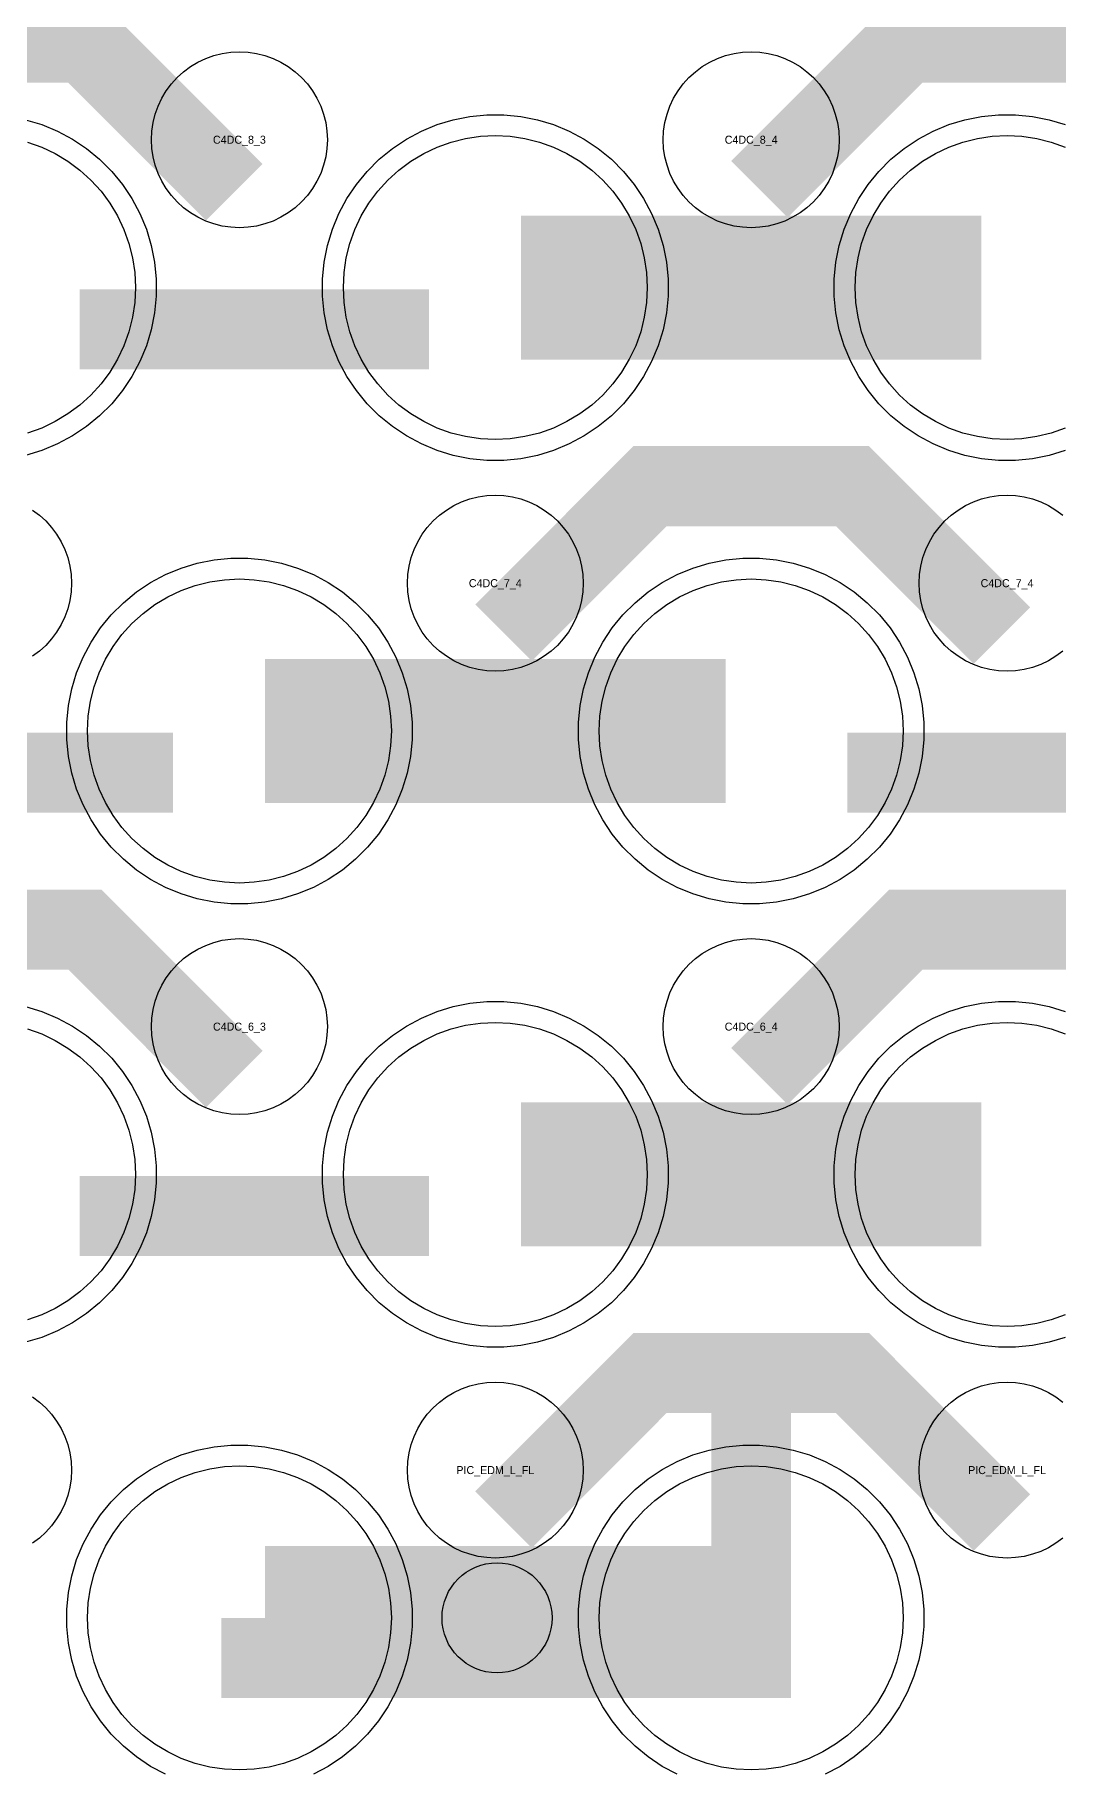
# Model space of a CAD drawing. Extents: x -11880 to 11880, y -14992 to 14992.
# Drawn here: x -10864 to -10544, y -14195 to -13652 of the extents above; entities that cross this region are included whole.
import ezdxf
from ezdxf.enums import TextEntityAlignment as Align

# ---------------------------------------------------------------- set-up
doc = ezdxf.new("R2010")
doc.units = 0
doc.header["$MEASUREMENT"] = 0
for name, color, linetype in [('GDS_775_DT_237', 138, 'CONTINUOUS'), ('RDL1_FS', 34, 'CONTINUOUS'), ('RDL_BS', 160, 'CONTINUOUS')]:
    doc.layers.add(name, color=color, linetype=linetype)

msp = doc.modelspace()

# ---------------------------------------------------------------- linework, layer by layer
at = {"layer": 'RDL1_FS'}
for points in [[(-10720, -13778.559), (-10724.657, -13778.33), (-10729.268, -13777.646), (-10733.791, -13776.514), (-10738.181, -13774.942), (-10742.395, -13772.95), (-10746.395, -13770.552), (-10750.14, -13767.774), (-10753.594, -13764.644), (-10756.724, -13761.19), (-10759.502, -13757.445), (-10761.9, -13753.445), (-10763.892, -13749.231), (-10765.464, -13744.841), (-10766.596, -13740.318), (-10767.28, -13735.707), (-10767.509, -13731.05), (-10767.28, -13726.393), (-10766.596, -13721.782), (-10765.464, -13717.259), (-10763.892, -13712.869), (-10761.9, -13708.655), (-10759.502, -13704.655), (-10756.724, -13700.91), (-10753.594, -13697.456), (-10750.14, -13694.326), (-10746.395, -13691.548), (-10742.395, -13689.15), (-10738.181, -13687.158), (-10733.791, -13685.586), (-10729.268, -13684.454), (-10724.657, -13683.77), (-10720, -13683.541), (-10715.343, -13683.77), (-10710.732, -13684.454), (-10706.209, -13685.586), (-10701.819, -13687.158), (-10697.605, -13689.15), (-10693.605, -13691.548), (-10689.86, -13694.326), (-10686.406, -13697.456), (-10683.276, -13700.91), (-10680.498, -13704.655), (-10678.1, -13708.655), (-10676.108, -13712.869), (-10674.536, -13717.259), (-10673.404, -13721.782), (-10672.72, -13726.393), (-10672.491, -13731.05), (-10672.72, -13735.707), (-10673.404, -13740.318), (-10674.536, -13744.841), (-10676.108, -13749.231), (-10678.1, -13753.445), (-10680.498, -13757.445), (-10683.276, -13761.19), (-10686.406, -13764.644), (-10689.86, -13767.774), (-10693.605, -13770.552), (-10697.605, -13772.95), (-10701.819, -13774.942), (-10706.209, -13776.514), (-10710.732, -13777.646), (-10715.343, -13778.33)], [(-10800, -13917.124), (-10804.657, -13916.895), (-10809.268, -13916.211), (-10813.791, -13915.079), (-10818.181, -13913.507), (-10822.395, -13911.515), (-10826.395, -13909.117), (-10830.14, -13906.339), (-10833.594, -13903.209), (-10836.724, -13899.755), (-10839.502, -13896.01), (-10841.9, -13892.01), (-10843.892, -13887.796), (-10845.464, -13883.406), (-10846.596, -13878.883), (-10847.28, -13874.272), (-10847.509, -13869.615), (-10847.28, -13864.958), (-10846.596, -13860.347), (-10845.464, -13855.824), (-10843.892, -13851.434), (-10841.9, -13847.22), (-10839.502, -13843.22), (-10836.724, -13839.475), (-10833.594, -13836.021), (-10830.14, -13832.891), (-10826.395, -13830.113), (-10822.395, -13827.715), (-10818.181, -13825.723), (-10813.791, -13824.151), (-10809.268, -13823.019), (-10804.657, -13822.335), (-10800, -13822.106), (-10795.343, -13822.335), (-10790.732, -13823.019), (-10786.209, -13824.151), (-10781.819, -13825.723), (-10777.605, -13827.715), (-10773.605, -13830.113), (-10769.86, -13832.891), (-10766.406, -13836.021), (-10763.276, -13839.475), (-10760.498, -13843.22), (-10758.1, -13847.22), (-10756.108, -13851.434), (-10754.536, -13855.824), (-10753.404, -13860.347), (-10752.72, -13864.958), (-10752.491, -13869.615), (-10752.72, -13874.272), (-10753.404, -13878.883), (-10754.536, -13883.406), (-10756.108, -13887.796), (-10758.1, -13892.01), (-10760.498, -13896.01), (-10763.276, -13899.755), (-10766.406, -13903.209), (-10769.86, -13906.339), (-10773.605, -13909.117), (-10777.605, -13911.515), (-10781.819, -13913.507), (-10786.209, -13915.079), (-10790.732, -13916.211), (-10795.343, -13916.895)], [(-10640, -13917.124), (-10644.657, -13916.895), (-10649.268, -13916.211), (-10653.791, -13915.079), (-10658.181, -13913.507), (-10662.395, -13911.515), (-10666.395, -13909.117), (-10670.14, -13906.339), (-10673.594, -13903.209), (-10676.724, -13899.755), (-10679.502, -13896.01), (-10681.9, -13892.01), (-10683.892, -13887.796), (-10685.464, -13883.406), (-10686.596, -13878.883), (-10687.28, -13874.272), (-10687.509, -13869.615), (-10687.28, -13864.958), (-10686.596, -13860.347), (-10685.464, -13855.824), (-10683.892, -13851.434), (-10681.9, -13847.22), (-10679.502, -13843.22), (-10676.724, -13839.475), (-10673.594, -13836.021), (-10670.14, -13832.891), (-10666.395, -13830.113), (-10662.395, -13827.715), (-10658.181, -13825.723), (-10653.791, -13824.151), (-10649.268, -13823.019), (-10644.657, -13822.335), (-10640, -13822.106), (-10635.343, -13822.335), (-10630.732, -13823.019), (-10626.209, -13824.151), (-10621.819, -13825.723), (-10617.605, -13827.715), (-10613.605, -13830.113), (-10609.86, -13832.891), (-10606.406, -13836.021), (-10603.276, -13839.475), (-10600.498, -13843.22), (-10598.1, -13847.22), (-10596.108, -13851.434), (-10594.536, -13855.824), (-10593.404, -13860.347), (-10592.72, -13864.958), (-10592.491, -13869.615), (-10592.72, -13874.272), (-10593.404, -13878.883), (-10594.536, -13883.406), (-10596.108, -13887.796), (-10598.1, -13892.01), (-10600.498, -13896.01), (-10603.276, -13899.755), (-10606.406, -13903.209), (-10609.86, -13906.339), (-10613.605, -13909.117), (-10617.605, -13911.515), (-10621.819, -13913.507), (-10626.209, -13915.079), (-10630.732, -13916.211), (-10635.343, -13916.895)], [(-10720, -14055.689), (-10724.657, -14055.46), (-10729.268, -14054.776), (-10733.791, -14053.644), (-10738.181, -14052.072), (-10742.395, -14050.08), (-10746.395, -14047.682), (-10750.14, -14044.904), (-10753.594, -14041.774), (-10756.724, -14038.32), (-10759.502, -14034.575), (-10761.9, -14030.575), (-10763.892, -14026.361), (-10765.464, -14021.971), (-10766.596, -14017.448), (-10767.28, -14012.837), (-10767.509, -14008.18), (-10767.28, -14003.523), (-10766.596, -13998.912), (-10765.464, -13994.389), (-10763.892, -13989.999), (-10761.9, -13985.785), (-10759.502, -13981.785), (-10756.724, -13978.04), (-10753.594, -13974.586), (-10750.14, -13971.456), (-10746.395, -13968.678), (-10742.395, -13966.28), (-10738.181, -13964.288), (-10733.791, -13962.716), (-10729.268, -13961.584), (-10724.657, -13960.9), (-10720, -13960.671), (-10715.343, -13960.9), (-10710.732, -13961.584), (-10706.209, -13962.716), (-10701.819, -13964.288), (-10697.605, -13966.28), (-10693.605, -13968.678), (-10689.86, -13971.456), (-10686.406, -13974.586), (-10683.276, -13978.04), (-10680.498, -13981.785), (-10678.1, -13985.785), (-10676.108, -13989.999), (-10674.536, -13994.389), (-10673.404, -13998.912), (-10672.72, -14003.523), (-10672.491, -14008.18), (-10672.72, -14012.837), (-10673.404, -14017.448), (-10674.536, -14021.971), (-10676.108, -14026.361), (-10678.1, -14030.575), (-10680.498, -14034.575), (-10683.276, -14038.32), (-10686.406, -14041.774), (-10689.86, -14044.904), (-10693.605, -14047.682), (-10697.605, -14050.08), (-10701.819, -14052.072), (-10706.209, -14053.644), (-10710.732, -14054.776), (-10715.343, -14055.46)], [(-10800, -14194.254), (-10804.657, -14194.025), (-10809.268, -14193.341), (-10813.791, -14192.209), (-10818.181, -14190.637), (-10822.395, -14188.645), (-10826.395, -14186.247), (-10830.14, -14183.469), (-10833.594, -14180.339), (-10836.724, -14176.885), (-10839.502, -14173.14), (-10841.9, -14169.14), (-10843.892, -14164.926), (-10845.464, -14160.536), (-10846.596, -14156.013), (-10847.28, -14151.402), (-10847.509, -14146.745), (-10847.28, -14142.088), (-10846.596, -14137.477), (-10845.464, -14132.954), (-10843.892, -14128.564), (-10841.9, -14124.35), (-10839.502, -14120.35), (-10836.724, -14116.605), (-10833.594, -14113.151), (-10830.14, -14110.021), (-10826.395, -14107.243), (-10822.395, -14104.845), (-10818.181, -14102.853), (-10813.791, -14101.281), (-10809.268, -14100.149), (-10804.657, -14099.465), (-10800, -14099.236), (-10795.343, -14099.465), (-10790.732, -14100.149), (-10786.209, -14101.281), (-10781.819, -14102.853), (-10777.605, -14104.845), (-10773.605, -14107.243), (-10769.86, -14110.021), (-10766.406, -14113.151), (-10763.276, -14116.605), (-10760.498, -14120.35), (-10758.1, -14124.35), (-10756.108, -14128.564), (-10754.536, -14132.954), (-10753.404, -14137.477), (-10752.72, -14142.088), (-10752.491, -14146.745), (-10752.72, -14151.402), (-10753.404, -14156.013), (-10754.536, -14160.536), (-10756.108, -14164.926), (-10758.1, -14169.14), (-10760.498, -14173.14), (-10763.276, -14176.885), (-10766.406, -14180.339), (-10769.86, -14183.469), (-10773.605, -14186.247), (-10777.605, -14188.645), (-10781.819, -14190.637), (-10786.209, -14192.209), (-10790.732, -14193.341), (-10795.343, -14194.025)], [(-10640, -14194.254), (-10644.657, -14194.025), (-10649.268, -14193.341), (-10653.791, -14192.209), (-10658.181, -14190.637), (-10662.395, -14188.645), (-10666.395, -14186.247), (-10670.14, -14183.469), (-10673.594, -14180.339), (-10676.724, -14176.885), (-10679.502, -14173.14), (-10681.9, -14169.14), (-10683.892, -14164.926), (-10685.464, -14160.536), (-10686.596, -14156.013), (-10687.28, -14151.402), (-10687.509, -14146.745), (-10687.28, -14142.088), (-10686.596, -14137.477), (-10685.464, -14132.954), (-10683.892, -14128.564), (-10681.9, -14124.35), (-10679.502, -14120.35), (-10676.724, -14116.605), (-10673.594, -14113.151), (-10670.14, -14110.021), (-10666.395, -14107.243), (-10662.395, -14104.845), (-10658.181, -14102.853), (-10653.791, -14101.281), (-10649.268, -14100.149), (-10644.657, -14099.465), (-10640, -14099.236), (-10635.343, -14099.465), (-10630.732, -14100.149), (-10626.209, -14101.281), (-10621.819, -14102.853), (-10617.605, -14104.845), (-10613.605, -14107.243), (-10609.86, -14110.021), (-10606.406, -14113.151), (-10603.276, -14116.605), (-10600.498, -14120.35), (-10598.1, -14124.35), (-10596.108, -14128.564), (-10594.536, -14132.954), (-10593.404, -14137.477), (-10592.72, -14142.088), (-10592.491, -14146.745), (-10592.72, -14151.402), (-10593.404, -14156.013), (-10594.536, -14160.536), (-10596.108, -14164.926), (-10598.1, -14169.14), (-10600.498, -14173.14), (-10603.276, -14176.885), (-10606.406, -14180.339), (-10609.86, -14183.469), (-10613.605, -14186.247), (-10617.605, -14188.645), (-10621.819, -14190.637), (-10626.209, -14192.209), (-10630.732, -14193.341), (-10635.343, -14194.025)]]:
    msp.add_lwpolyline(points, close=True, dxfattribs=at)
for points in [[(-10541.819, -13774.942), (-10546.209, -13776.514), (-10550.732, -13777.646), (-10555.343, -13778.33), (-10560, -13778.559), (-10564.657, -13778.33), (-10569.268, -13777.646), (-10573.791, -13776.514), (-10578.181, -13774.942), (-10582.395, -13772.95), (-10586.395, -13770.552), (-10590.14, -13767.774), (-10593.594, -13764.644), (-10596.724, -13761.19), (-10599.502, -13757.445), (-10601.9, -13753.445), (-10603.892, -13749.231), (-10605.464, -13744.841), (-10606.596, -13740.318), (-10607.28, -13735.707), (-10607.509, -13731.05), (-10607.28, -13726.393), (-10606.596, -13721.782), (-10605.464, -13717.259), (-10603.892, -13712.869), (-10601.9, -13708.655), (-10599.502, -13704.655), (-10596.724, -13700.91), (-10593.594, -13697.456), (-10590.14, -13694.326), (-10586.395, -13691.548), (-10582.395, -13689.15), (-10578.181, -13687.158), (-10573.791, -13685.586), (-10569.268, -13684.454), (-10564.657, -13683.77), (-10560, -13683.541), (-10555.343, -13683.77), (-10550.732, -13684.454), (-10546.209, -13685.586), (-10541.819, -13687.158)], [(-10866.209, -13685.586), (-10861.819, -13687.158), (-10857.605, -13689.15), (-10853.605, -13691.548), (-10849.86, -13694.326), (-10846.406, -13697.456), (-10843.276, -13700.91), (-10840.498, -13704.655), (-10838.1, -13708.655), (-10836.108, -13712.869), (-10834.536, -13717.259), (-10833.404, -13721.782), (-10832.72, -13726.393), (-10832.491, -13731.05), (-10832.72, -13735.707), (-10833.404, -13740.318), (-10834.536, -13744.841), (-10836.108, -13749.231), (-10838.1, -13753.445), (-10840.498, -13757.445), (-10843.276, -13761.19), (-10846.406, -13764.644), (-10849.86, -13767.774), (-10853.605, -13770.552), (-10857.605, -13772.95), (-10861.819, -13774.942), (-10866.209, -13776.514)], [(-10866.209, -13962.716), (-10861.819, -13964.288), (-10857.605, -13966.28), (-10853.605, -13968.678), (-10849.86, -13971.456), (-10846.406, -13974.586), (-10843.276, -13978.04), (-10840.498, -13981.785), (-10838.1, -13985.785), (-10836.108, -13989.999), (-10834.536, -13994.389), (-10833.404, -13998.912), (-10832.72, -14003.523), (-10832.491, -14008.18), (-10832.72, -14012.837), (-10833.404, -14017.448), (-10834.536, -14021.971), (-10836.108, -14026.361), (-10838.1, -14030.575), (-10840.498, -14034.575), (-10843.276, -14038.32), (-10846.406, -14041.774), (-10849.86, -14044.904), (-10853.605, -14047.682), (-10857.605, -14050.08), (-10861.819, -14052.072), (-10866.209, -14053.644)], [(-10541.819, -14052.072), (-10546.209, -14053.644), (-10550.732, -14054.776), (-10555.343, -14055.46), (-10560, -14055.689), (-10564.657, -14055.46), (-10569.268, -14054.776), (-10573.791, -14053.644), (-10578.181, -14052.072), (-10582.395, -14050.08), (-10586.395, -14047.682), (-10590.14, -14044.904), (-10593.594, -14041.774), (-10596.724, -14038.32), (-10599.502, -14034.575), (-10601.9, -14030.575), (-10603.892, -14026.361), (-10605.464, -14021.971), (-10606.596, -14017.448), (-10607.28, -14012.837), (-10607.509, -14008.18), (-10607.28, -14003.523), (-10606.596, -13998.912), (-10605.464, -13994.389), (-10603.892, -13989.999), (-10601.9, -13985.785), (-10599.502, -13981.785), (-10596.724, -13978.04), (-10593.594, -13974.586), (-10590.14, -13971.456), (-10586.395, -13968.678), (-10582.395, -13966.28), (-10578.181, -13964.288), (-10573.791, -13962.716), (-10569.268, -13961.584), (-10564.657, -13960.9), (-10560, -13960.671), (-10555.343, -13960.9), (-10550.732, -13961.584), (-10546.209, -13962.716), (-10541.819, -13964.288)]]:
    msp.add_lwpolyline(points, dxfattribs=at)
for points in [[(-10711.998, -13731.05, 45, 45, 0), (-10639.998, -13731.05, 45, 45, 0)], [(-10639.998, -13731.05, 45, 45, 0), (-10567.998, -13731.05, 45, 45, 0)], [(-10791.998, -13869.615, 45, 45, 0), (-10719.998, -13869.615, 45, 45, 0)], [(-10719.998, -13869.615, 45, 45, 0), (-10647.998, -13869.615, 45, 45, 0)], [(-10711.998, -14008.18, 45, 45, 0), (-10639.998, -14008.18, 45, 45, 0)], [(-10639.998, -14008.18, 45, 45, 0), (-10567.998, -14008.18, 45, 45, 0)], [(-10791.998, -14146.745, 45, 45, 0), (-10719.998, -14146.745, 45, 45, 0)], [(-10719.998, -14146.745, 45, 45, 0), (-10647.998, -14146.745, 45, 45, 0)]]:
    msp.add_lwpolyline(points, format="xyseb", dxfattribs=at)
msp.add_circle((-10719.455, -14146.707), 17.2, dxfattribs=at)
at = {"layer": 'RDL_BS'}
for points in [[(-10801.599, -13701.263, 25, 25, 0), (-10848.313, -13654.549, 25, 25, 0), (-10878.071, -13654.549, 25, 25, 0)], [(-10637.438, -13700.364, 25, 25, 0), (-10591.623, -13654.549, 25, 25, 0), (-10558.07, -13654.549, 25, 25, 0)], [(-10481.599, -13701.263, 25, 25, 0), (-10528.313, -13654.549, 25, 25, 0), (-10558.071, -13654.549, 25, 25, 0)], [(-10849.984, -13744.063, 25, 25, 0), (-10740.719, -13744.063, 25, 25, 0)], [(-10717.438, -13838.929, 25, 25, 0), (-10671.623, -13793.114, 25, 25, 0), (-10638.07, -13793.114, 25, 25, 0)], [(-10561.599, -13839.828, 25, 25, 0), (-10608.313, -13793.114, 25, 25, 0), (-10638.071, -13793.114, 25, 25, 0)], [(-10929.984, -13882.628, 25, 25, 0), (-10820.719, -13882.628, 25, 25, 0)], [(-10609.984, -13882.628, 25, 25, 0), (-10500.719, -13882.628, 25, 25, 0)], [(-10801.599, -13978.393, 25, 25, 0), (-10848.313, -13931.679, 25, 25, 0), (-10878.071, -13931.679, 25, 25, 0)], [(-10637.438, -13977.494, 25, 25, 0), (-10591.623, -13931.679, 25, 25, 0), (-10558.07, -13931.679, 25, 25, 0)], [(-10481.599, -13978.393, 25, 25, 0), (-10528.313, -13931.679, 25, 25, 0), (-10558.071, -13931.679, 25, 25, 0)], [(-10849.984, -14021.193, 25, 25, 0), (-10740.719, -14021.193, 25, 25, 0)], [(-10640, -14171.745, 25, 25, 0), (-10640, -14057.744, 25, 25, 0)], [(-10717.438, -14116.059, 25, 25, 0), (-10671.623, -14070.244, 25, 25, 0), (-10638.07, -14070.244, 25, 25, 0)], [(-10561.599, -14116.958, 25, 25, 0), (-10608.313, -14070.244, 25, 25, 0), (-10638.071, -14070.244, 25, 25, 0)], [(-10805.603, -14159.245, 25, 25, 0), (-10627.5, -14159.245, 25, 25, 0)]]:
    msp.add_lwpolyline(points, format="xyseb", dxfattribs=at)
for points in [[(-10800, -13712.356), (-10802.693, -13712.224), (-10805.365, -13711.828), (-10807.984, -13711.171), (-10810.519, -13710.264), (-10812.956, -13709.112), (-10815.28, -13707.719), (-10817.443, -13706.116), (-10819.442, -13704.304), (-10821.254, -13702.305), (-10822.857, -13700.142), (-10824.25, -13697.818), (-10825.402, -13695.381), (-10826.309, -13692.846), (-10826.966, -13690.227), (-10827.362, -13687.555), (-10827.494, -13684.862), (-10827.362, -13682.169), (-10826.966, -13679.497), (-10826.309, -13676.878), (-10825.402, -13674.343), (-10824.25, -13671.906), (-10822.857, -13669.582), (-10821.254, -13667.419), (-10819.442, -13665.42), (-10817.443, -13663.608), (-10815.28, -13662.005), (-10812.956, -13660.612), (-10810.519, -13659.46), (-10807.984, -13658.553), (-10805.365, -13657.896), (-10802.693, -13657.5), (-10800, -13657.368), (-10797.307, -13657.5), (-10794.635, -13657.896), (-10792.016, -13658.553), (-10789.481, -13659.46), (-10787.044, -13660.612), (-10784.72, -13662.005), (-10782.557, -13663.608), (-10780.558, -13665.42), (-10778.746, -13667.419), (-10777.143, -13669.582), (-10775.75, -13671.906), (-10774.598, -13674.343), (-10773.691, -13676.878), (-10773.034, -13679.497), (-10772.638, -13682.169), (-10772.506, -13684.862), (-10772.638, -13687.555), (-10773.034, -13690.227), (-10773.691, -13692.846), (-10774.598, -13695.381), (-10775.75, -13697.818), (-10777.143, -13700.142), (-10778.746, -13702.305), (-10780.558, -13704.304), (-10782.557, -13706.116), (-10784.72, -13707.719), (-10787.044, -13709.112), (-10789.481, -13710.264), (-10792.016, -13711.171), (-10794.635, -13711.828), (-10797.307, -13712.224)], [(-10640, -13712.356), (-10642.693, -13712.224), (-10645.365, -13711.828), (-10647.984, -13711.171), (-10650.519, -13710.264), (-10652.956, -13709.112), (-10655.28, -13707.719), (-10657.443, -13706.116), (-10659.442, -13704.304), (-10661.254, -13702.305), (-10662.857, -13700.142), (-10664.25, -13697.818), (-10665.402, -13695.381), (-10666.309, -13692.846), (-10666.966, -13690.227), (-10667.362, -13687.555), (-10667.494, -13684.862), (-10667.362, -13682.169), (-10666.966, -13679.497), (-10666.309, -13676.878), (-10665.402, -13674.343), (-10664.25, -13671.906), (-10662.857, -13669.582), (-10661.254, -13667.419), (-10659.442, -13665.42), (-10657.443, -13663.608), (-10655.28, -13662.005), (-10652.956, -13660.612), (-10650.519, -13659.46), (-10647.984, -13658.553), (-10645.365, -13657.896), (-10642.693, -13657.5), (-10640, -13657.368), (-10637.307, -13657.5), (-10634.635, -13657.896), (-10632.016, -13658.553), (-10629.481, -13659.46), (-10627.044, -13660.612), (-10624.72, -13662.005), (-10622.557, -13663.608), (-10620.558, -13665.42), (-10618.746, -13667.419), (-10617.143, -13669.582), (-10615.75, -13671.906), (-10614.598, -13674.343), (-10613.691, -13676.878), (-10613.034, -13679.497), (-10612.638, -13682.169), (-10612.506, -13684.862), (-10612.638, -13687.555), (-10613.034, -13690.227), (-10613.691, -13692.846), (-10614.598, -13695.381), (-10615.75, -13697.818), (-10617.143, -13700.142), (-10618.746, -13702.305), (-10620.558, -13704.304), (-10622.557, -13706.116), (-10624.72, -13707.719), (-10627.044, -13709.112), (-10629.481, -13710.264), (-10632.016, -13711.171), (-10634.635, -13711.828), (-10637.307, -13712.224)], [(-10722.644, -13785.05), (-10727.938, -13784.533), (-10733.165, -13783.487), (-10738.205, -13781.956), (-10743.115, -13779.925), (-10747.777, -13777.433), (-10752.191, -13774.486), (-10756.292, -13771.124), (-10760.074, -13767.342), (-10763.436, -13763.241), (-10766.383, -13758.827), (-10768.875, -13754.165), (-10770.906, -13749.255), (-10772.437, -13744.215), (-10773.483, -13738.988), (-10774, -13733.694), (-10774, -13728.406), (-10773.483, -13723.112), (-10772.437, -13717.885), (-10770.906, -13712.845), (-10768.875, -13707.935), (-10766.383, -13703.273), (-10763.436, -13698.859), (-10760.074, -13694.758), (-10756.292, -13690.976), (-10752.191, -13687.614), (-10747.777, -13684.667), (-10743.115, -13682.175), (-10738.205, -13680.144), (-10733.165, -13678.613), (-10727.938, -13677.567), (-10722.644, -13677.05), (-10717.356, -13677.05), (-10712.062, -13677.567), (-10706.835, -13678.613), (-10701.795, -13680.144), (-10696.885, -13682.175), (-10692.223, -13684.667), (-10687.809, -13687.614), (-10683.708, -13690.976), (-10679.926, -13694.758), (-10676.564, -13698.859), (-10673.617, -13703.273), (-10671.125, -13707.935), (-10669.094, -13712.845), (-10667.563, -13717.885), (-10666.517, -13723.112), (-10666, -13728.406), (-10666, -13733.694), (-10666.517, -13738.988), (-10667.563, -13744.215), (-10669.094, -13749.255), (-10671.125, -13754.165), (-10673.617, -13758.827), (-10676.564, -13763.241), (-10679.926, -13767.342), (-10683.708, -13771.124), (-10687.809, -13774.486), (-10692.223, -13777.433), (-10696.885, -13779.925), (-10701.795, -13781.956), (-10706.835, -13783.487), (-10712.062, -13784.533), (-10717.356, -13785.05)], [(-10720, -13850.921), (-10722.693, -13850.789), (-10725.365, -13850.393), (-10727.984, -13849.736), (-10730.519, -13848.829), (-10732.956, -13847.677), (-10735.28, -13846.284), (-10737.443, -13844.681), (-10739.442, -13842.869), (-10741.254, -13840.87), (-10742.857, -13838.707), (-10744.25, -13836.383), (-10745.402, -13833.946), (-10746.309, -13831.411), (-10746.966, -13828.792), (-10747.362, -13826.12), (-10747.494, -13823.427), (-10747.362, -13820.734), (-10746.966, -13818.062), (-10746.309, -13815.443), (-10745.402, -13812.908), (-10744.25, -13810.471), (-10742.857, -13808.147), (-10741.254, -13805.984), (-10739.442, -13803.985), (-10737.443, -13802.173), (-10735.28, -13800.57), (-10732.956, -13799.177), (-10730.519, -13798.025), (-10727.984, -13797.118), (-10725.365, -13796.461), (-10722.693, -13796.065), (-10720, -13795.933), (-10717.307, -13796.065), (-10714.635, -13796.461), (-10712.016, -13797.118), (-10709.481, -13798.025), (-10707.044, -13799.177), (-10704.72, -13800.57), (-10702.557, -13802.173), (-10700.558, -13803.985), (-10698.746, -13805.984), (-10697.143, -13808.147), (-10695.75, -13810.471), (-10694.598, -13812.908), (-10693.691, -13815.443), (-10693.034, -13818.062), (-10692.638, -13820.734), (-10692.506, -13823.427), (-10692.638, -13826.12), (-10693.034, -13828.792), (-10693.691, -13831.411), (-10694.598, -13833.946), (-10695.75, -13836.383), (-10697.143, -13838.707), (-10698.746, -13840.87), (-10700.558, -13842.869), (-10702.557, -13844.681), (-10704.72, -13846.284), (-10707.044, -13847.677), (-10709.481, -13848.829), (-10712.016, -13849.736), (-10714.635, -13850.393), (-10717.307, -13850.789)], [(-10802.644, -13923.615), (-10807.938, -13923.098), (-10813.165, -13922.052), (-10818.205, -13920.521), (-10823.115, -13918.49), (-10827.777, -13915.998), (-10832.191, -13913.051), (-10836.292, -13909.689), (-10840.074, -13905.907), (-10843.436, -13901.806), (-10846.383, -13897.392), (-10848.875, -13892.73), (-10850.906, -13887.82), (-10852.437, -13882.78), (-10853.483, -13877.553), (-10854, -13872.259), (-10854, -13866.971), (-10853.483, -13861.677), (-10852.437, -13856.45), (-10850.906, -13851.41), (-10848.875, -13846.5), (-10846.383, -13841.838), (-10843.436, -13837.424), (-10840.074, -13833.323), (-10836.292, -13829.541), (-10832.191, -13826.179), (-10827.777, -13823.232), (-10823.115, -13820.74), (-10818.205, -13818.709), (-10813.165, -13817.178), (-10807.938, -13816.132), (-10802.644, -13815.615), (-10797.356, -13815.615), (-10792.062, -13816.132), (-10786.835, -13817.178), (-10781.795, -13818.709), (-10776.885, -13820.74), (-10772.223, -13823.232), (-10767.809, -13826.179), (-10763.708, -13829.541), (-10759.926, -13833.323), (-10756.564, -13837.424), (-10753.617, -13841.838), (-10751.125, -13846.5), (-10749.094, -13851.41), (-10747.563, -13856.45), (-10746.517, -13861.677), (-10746, -13866.971), (-10746, -13872.259), (-10746.517, -13877.553), (-10747.563, -13882.78), (-10749.094, -13887.82), (-10751.125, -13892.73), (-10753.617, -13897.392), (-10756.564, -13901.806), (-10759.926, -13905.907), (-10763.708, -13909.689), (-10767.809, -13913.051), (-10772.223, -13915.998), (-10776.885, -13918.49), (-10781.795, -13920.521), (-10786.835, -13922.052), (-10792.062, -13923.098), (-10797.356, -13923.615)], [(-10642.644, -13923.615), (-10647.938, -13923.098), (-10653.165, -13922.052), (-10658.205, -13920.521), (-10663.115, -13918.49), (-10667.777, -13915.998), (-10672.191, -13913.051), (-10676.292, -13909.689), (-10680.074, -13905.907), (-10683.436, -13901.806), (-10686.383, -13897.392), (-10688.875, -13892.73), (-10690.906, -13887.82), (-10692.437, -13882.78), (-10693.483, -13877.553), (-10694, -13872.259), (-10694, -13866.971), (-10693.483, -13861.677), (-10692.437, -13856.45), (-10690.906, -13851.41), (-10688.875, -13846.5), (-10686.383, -13841.838), (-10683.436, -13837.424), (-10680.074, -13833.323), (-10676.292, -13829.541), (-10672.191, -13826.179), (-10667.777, -13823.232), (-10663.115, -13820.74), (-10658.205, -13818.709), (-10653.165, -13817.178), (-10647.938, -13816.132), (-10642.644, -13815.615), (-10637.356, -13815.615), (-10632.062, -13816.132), (-10626.835, -13817.178), (-10621.795, -13818.709), (-10616.885, -13820.74), (-10612.223, -13823.232), (-10607.809, -13826.179), (-10603.708, -13829.541), (-10599.926, -13833.323), (-10596.564, -13837.424), (-10593.617, -13841.838), (-10591.125, -13846.5), (-10589.094, -13851.41), (-10587.563, -13856.45), (-10586.517, -13861.677), (-10586, -13866.971), (-10586, -13872.259), (-10586.517, -13877.553), (-10587.563, -13882.78), (-10589.094, -13887.82), (-10591.125, -13892.73), (-10593.617, -13897.392), (-10596.564, -13901.806), (-10599.926, -13905.907), (-10603.708, -13909.689), (-10607.809, -13913.051), (-10612.223, -13915.998), (-10616.885, -13918.49), (-10621.795, -13920.521), (-10626.835, -13922.052), (-10632.062, -13923.098), (-10637.356, -13923.615)], [(-10800, -13989.486), (-10802.693, -13989.354), (-10805.365, -13988.958), (-10807.984, -13988.301), (-10810.519, -13987.394), (-10812.956, -13986.242), (-10815.28, -13984.849), (-10817.443, -13983.246), (-10819.442, -13981.434), (-10821.254, -13979.435), (-10822.857, -13977.272), (-10824.25, -13974.948), (-10825.402, -13972.511), (-10826.309, -13969.976), (-10826.966, -13967.357), (-10827.362, -13964.685), (-10827.494, -13961.992), (-10827.362, -13959.299), (-10826.966, -13956.627), (-10826.309, -13954.008), (-10825.402, -13951.473), (-10824.25, -13949.036), (-10822.857, -13946.712), (-10821.254, -13944.549), (-10819.442, -13942.55), (-10817.443, -13940.738), (-10815.28, -13939.135), (-10812.956, -13937.742), (-10810.519, -13936.59), (-10807.984, -13935.683), (-10805.365, -13935.026), (-10802.693, -13934.63), (-10800, -13934.498), (-10797.307, -13934.63), (-10794.635, -13935.026), (-10792.016, -13935.683), (-10789.481, -13936.59), (-10787.044, -13937.742), (-10784.72, -13939.135), (-10782.557, -13940.738), (-10780.558, -13942.55), (-10778.746, -13944.549), (-10777.143, -13946.712), (-10775.75, -13949.036), (-10774.598, -13951.473), (-10773.691, -13954.008), (-10773.034, -13956.627), (-10772.638, -13959.299), (-10772.506, -13961.992), (-10772.638, -13964.685), (-10773.034, -13967.357), (-10773.691, -13969.976), (-10774.598, -13972.511), (-10775.75, -13974.948), (-10777.143, -13977.272), (-10778.746, -13979.435), (-10780.558, -13981.434), (-10782.557, -13983.246), (-10784.72, -13984.849), (-10787.044, -13986.242), (-10789.481, -13987.394), (-10792.016, -13988.301), (-10794.635, -13988.958), (-10797.307, -13989.354)], [(-10640, -13989.486), (-10642.693, -13989.354), (-10645.365, -13988.958), (-10647.984, -13988.301), (-10650.519, -13987.394), (-10652.956, -13986.242), (-10655.28, -13984.849), (-10657.443, -13983.246), (-10659.442, -13981.434), (-10661.254, -13979.435), (-10662.857, -13977.272), (-10664.25, -13974.948), (-10665.402, -13972.511), (-10666.309, -13969.976), (-10666.966, -13967.357), (-10667.362, -13964.685), (-10667.494, -13961.992), (-10667.362, -13959.299), (-10666.966, -13956.627), (-10666.309, -13954.008), (-10665.402, -13951.473), (-10664.25, -13949.036), (-10662.857, -13946.712), (-10661.254, -13944.549), (-10659.442, -13942.55), (-10657.443, -13940.738), (-10655.28, -13939.135), (-10652.956, -13937.742), (-10650.519, -13936.59), (-10647.984, -13935.683), (-10645.365, -13935.026), (-10642.693, -13934.63), (-10640, -13934.498), (-10637.307, -13934.63), (-10634.635, -13935.026), (-10632.016, -13935.683), (-10629.481, -13936.59), (-10627.044, -13937.742), (-10624.72, -13939.135), (-10622.557, -13940.738), (-10620.558, -13942.55), (-10618.746, -13944.549), (-10617.143, -13946.712), (-10615.75, -13949.036), (-10614.598, -13951.473), (-10613.691, -13954.008), (-10613.034, -13956.627), (-10612.638, -13959.299), (-10612.506, -13961.992), (-10612.638, -13964.685), (-10613.034, -13967.357), (-10613.691, -13969.976), (-10614.598, -13972.511), (-10615.75, -13974.948), (-10617.143, -13977.272), (-10618.746, -13979.435), (-10620.558, -13981.434), (-10622.557, -13983.246), (-10624.72, -13984.849), (-10627.044, -13986.242), (-10629.481, -13987.394), (-10632.016, -13988.301), (-10634.635, -13988.958), (-10637.307, -13989.354)], [(-10722.644, -14062.18), (-10727.938, -14061.663), (-10733.165, -14060.617), (-10738.205, -14059.086), (-10743.115, -14057.055), (-10747.777, -14054.563), (-10752.191, -14051.616), (-10756.292, -14048.254), (-10760.074, -14044.472), (-10763.436, -14040.371), (-10766.383, -14035.957), (-10768.875, -14031.295), (-10770.906, -14026.385), (-10772.437, -14021.345), (-10773.483, -14016.118), (-10774, -14010.824), (-10774, -14005.536), (-10773.483, -14000.242), (-10772.437, -13995.015), (-10770.906, -13989.975), (-10768.875, -13985.065), (-10766.383, -13980.403), (-10763.436, -13975.989), (-10760.074, -13971.888), (-10756.292, -13968.106), (-10752.191, -13964.744), (-10747.777, -13961.797), (-10743.115, -13959.305), (-10738.205, -13957.274), (-10733.165, -13955.743), (-10727.938, -13954.697), (-10722.644, -13954.18), (-10717.356, -13954.18), (-10712.062, -13954.697), (-10706.835, -13955.743), (-10701.795, -13957.274), (-10696.885, -13959.305), (-10692.223, -13961.797), (-10687.809, -13964.744), (-10683.708, -13968.106), (-10679.926, -13971.888), (-10676.564, -13975.989), (-10673.617, -13980.403), (-10671.125, -13985.065), (-10669.094, -13989.975), (-10667.563, -13995.015), (-10666.517, -14000.242), (-10666, -14005.536), (-10666, -14010.824), (-10666.517, -14016.118), (-10667.563, -14021.345), (-10669.094, -14026.385), (-10671.125, -14031.295), (-10673.617, -14035.957), (-10676.564, -14040.371), (-10679.926, -14044.472), (-10683.708, -14048.254), (-10687.809, -14051.616), (-10692.223, -14054.563), (-10696.885, -14057.055), (-10701.795, -14059.086), (-10706.835, -14060.617), (-10712.062, -14061.663), (-10717.356, -14062.18)], [(-10720, -14128.051), (-10722.693, -14127.919), (-10725.365, -14127.523), (-10727.984, -14126.866), (-10730.519, -14125.959), (-10732.956, -14124.807), (-10735.28, -14123.414), (-10737.443, -14121.811), (-10739.442, -14119.999), (-10741.254, -14118), (-10742.857, -14115.837), (-10744.25, -14113.513), (-10745.402, -14111.076), (-10746.309, -14108.541), (-10746.966, -14105.922), (-10747.362, -14103.25), (-10747.494, -14100.557), (-10747.362, -14097.864), (-10746.966, -14095.192), (-10746.309, -14092.573), (-10745.402, -14090.038), (-10744.25, -14087.601), (-10742.857, -14085.277), (-10741.254, -14083.114), (-10739.442, -14081.115), (-10737.443, -14079.303), (-10735.28, -14077.7), (-10732.956, -14076.307), (-10730.519, -14075.155), (-10727.984, -14074.248), (-10725.365, -14073.591), (-10722.693, -14073.195), (-10720, -14073.063), (-10717.307, -14073.195), (-10714.635, -14073.591), (-10712.016, -14074.248), (-10709.481, -14075.155), (-10707.044, -14076.307), (-10704.72, -14077.7), (-10702.557, -14079.303), (-10700.558, -14081.115), (-10698.746, -14083.114), (-10697.143, -14085.277), (-10695.75, -14087.601), (-10694.598, -14090.038), (-10693.691, -14092.573), (-10693.034, -14095.192), (-10692.638, -14097.864), (-10692.506, -14100.557), (-10692.638, -14103.25), (-10693.034, -14105.922), (-10693.691, -14108.541), (-10694.598, -14111.076), (-10695.75, -14113.513), (-10697.143, -14115.837), (-10698.746, -14118), (-10700.558, -14119.999), (-10702.557, -14121.811), (-10704.72, -14123.414), (-10707.044, -14124.807), (-10709.481, -14125.959), (-10712.016, -14126.866), (-10714.635, -14127.523), (-10717.307, -14127.919)]]:
    msp.add_lwpolyline(points, close=True, dxfattribs=at)
for points in [[(-10541.795, -13781.956), (-10546.835, -13783.487), (-10552.062, -13784.533), (-10557.356, -13785.05), (-10562.644, -13785.05), (-10567.938, -13784.533), (-10573.165, -13783.487), (-10578.205, -13781.956), (-10583.115, -13779.925), (-10587.777, -13777.433), (-10592.191, -13774.486), (-10596.292, -13771.124), (-10600.074, -13767.342), (-10603.436, -13763.241), (-10606.383, -13758.827), (-10608.875, -13754.165), (-10610.906, -13749.255), (-10612.437, -13744.215), (-10613.483, -13738.988), (-10614, -13733.694), (-10614, -13728.406), (-10613.483, -13723.112), (-10612.437, -13717.885), (-10610.906, -13712.845), (-10608.875, -13707.935), (-10606.383, -13703.273), (-10603.436, -13698.859), (-10600.074, -13694.758), (-10596.292, -13690.976), (-10592.191, -13687.614), (-10587.777, -13684.667), (-10583.115, -13682.175), (-10578.205, -13680.144), (-10573.165, -13678.613), (-10567.938, -13677.567), (-10562.644, -13677.05), (-10557.356, -13677.05), (-10552.062, -13677.567), (-10546.835, -13678.613), (-10541.795, -13680.144)], [(-10866.835, -13678.613), (-10861.795, -13680.144), (-10856.885, -13682.175), (-10852.223, -13684.667), (-10847.809, -13687.614), (-10843.708, -13690.976), (-10839.926, -13694.758), (-10836.564, -13698.859), (-10833.617, -13703.273), (-10831.125, -13707.935), (-10829.094, -13712.845), (-10827.563, -13717.885), (-10826.517, -13723.112), (-10826, -13728.406), (-10826, -13733.694), (-10826.517, -13738.988), (-10827.563, -13744.215), (-10829.094, -13749.255), (-10831.125, -13754.165), (-10833.617, -13758.827), (-10836.564, -13763.241), (-10839.926, -13767.342), (-10843.708, -13771.124), (-10847.809, -13774.486), (-10852.223, -13777.433), (-10856.885, -13779.925), (-10861.795, -13781.956), (-10866.835, -13783.487)], [(-10542.557, -13844.681), (-10544.72, -13846.284), (-10547.044, -13847.677), (-10549.481, -13848.829), (-10552.016, -13849.736), (-10554.635, -13850.393), (-10557.307, -13850.789), (-10560, -13850.921), (-10562.693, -13850.789), (-10565.365, -13850.393), (-10567.984, -13849.736), (-10570.519, -13848.829), (-10572.956, -13847.677), (-10575.28, -13846.284), (-10577.443, -13844.681), (-10579.442, -13842.869), (-10581.254, -13840.87), (-10582.857, -13838.707), (-10584.25, -13836.383), (-10585.402, -13833.946), (-10586.309, -13831.411), (-10586.966, -13828.792), (-10587.362, -13826.12), (-10587.494, -13823.427), (-10587.362, -13820.734), (-10586.966, -13818.062), (-10586.309, -13815.443), (-10585.402, -13812.908), (-10584.25, -13810.471), (-10582.857, -13808.147), (-10581.254, -13805.984), (-10579.442, -13803.985), (-10577.443, -13802.173), (-10575.28, -13800.57), (-10572.956, -13799.177), (-10570.519, -13798.025), (-10567.984, -13797.118), (-10565.365, -13796.461), (-10562.693, -13796.065), (-10560, -13795.933), (-10557.307, -13796.065), (-10554.635, -13796.461), (-10552.016, -13797.118), (-10549.481, -13798.025), (-10547.044, -13799.177), (-10544.72, -13800.57), (-10542.557, -13802.173)], [(-10864.72, -13800.57), (-10862.557, -13802.173), (-10860.558, -13803.985), (-10858.746, -13805.984), (-10857.143, -13808.147), (-10855.75, -13810.471), (-10854.598, -13812.908), (-10853.691, -13815.443), (-10853.034, -13818.062), (-10852.638, -13820.734), (-10852.506, -13823.427), (-10852.638, -13826.12), (-10853.034, -13828.792), (-10853.691, -13831.411), (-10854.598, -13833.946), (-10855.75, -13836.383), (-10857.143, -13838.707), (-10858.746, -13840.87), (-10860.558, -13842.869), (-10862.557, -13844.681), (-10864.72, -13846.284)], [(-10541.795, -14059.086), (-10546.835, -14060.617), (-10552.062, -14061.663), (-10557.356, -14062.18), (-10562.644, -14062.18), (-10567.938, -14061.663), (-10573.165, -14060.617), (-10578.205, -14059.086), (-10583.115, -14057.055), (-10587.777, -14054.563), (-10592.191, -14051.616), (-10596.292, -14048.254), (-10600.074, -14044.472), (-10603.436, -14040.371), (-10606.383, -14035.957), (-10608.875, -14031.295), (-10610.906, -14026.385), (-10612.437, -14021.345), (-10613.483, -14016.118), (-10614, -14010.824), (-10614, -14005.536), (-10613.483, -14000.242), (-10612.437, -13995.015), (-10610.906, -13989.975), (-10608.875, -13985.065), (-10606.383, -13980.403), (-10603.436, -13975.989), (-10600.074, -13971.888), (-10596.292, -13968.106), (-10592.191, -13964.744), (-10587.777, -13961.797), (-10583.115, -13959.305), (-10578.205, -13957.274), (-10573.165, -13955.743), (-10567.938, -13954.697), (-10562.644, -13954.18), (-10557.356, -13954.18), (-10552.062, -13954.697), (-10546.835, -13955.743), (-10541.795, -13957.274)], [(-10866.835, -13955.743), (-10861.795, -13957.274), (-10856.885, -13959.305), (-10852.223, -13961.797), (-10847.809, -13964.744), (-10843.708, -13968.106), (-10839.926, -13971.888), (-10836.564, -13975.989), (-10833.617, -13980.403), (-10831.125, -13985.065), (-10829.094, -13989.975), (-10827.563, -13995.015), (-10826.517, -14000.242), (-10826, -14005.536), (-10826, -14010.824), (-10826.517, -14016.118), (-10827.563, -14021.345), (-10829.094, -14026.385), (-10831.125, -14031.295), (-10833.617, -14035.957), (-10836.564, -14040.371), (-10839.926, -14044.472), (-10843.708, -14048.254), (-10847.809, -14051.616), (-10852.223, -14054.563), (-10856.885, -14057.055), (-10861.795, -14059.086), (-10866.835, -14060.617)], [(-10542.557, -14121.811), (-10544.72, -14123.414), (-10547.044, -14124.807), (-10549.481, -14125.959), (-10552.016, -14126.866), (-10554.635, -14127.523), (-10557.307, -14127.919), (-10560, -14128.051), (-10562.693, -14127.919), (-10565.365, -14127.523), (-10567.984, -14126.866), (-10570.519, -14125.959), (-10572.956, -14124.807), (-10575.28, -14123.414), (-10577.443, -14121.811), (-10579.442, -14119.999), (-10581.254, -14118), (-10582.857, -14115.837), (-10584.25, -14113.513), (-10585.402, -14111.076), (-10586.309, -14108.541), (-10586.966, -14105.922), (-10587.362, -14103.25), (-10587.494, -14100.557), (-10587.362, -14097.864), (-10586.966, -14095.192), (-10586.309, -14092.573), (-10585.402, -14090.038), (-10584.25, -14087.601), (-10582.857, -14085.277), (-10581.254, -14083.114), (-10579.442, -14081.115), (-10577.443, -14079.303), (-10575.28, -14077.7), (-10572.956, -14076.307), (-10570.519, -14075.155), (-10567.984, -14074.248), (-10565.365, -14073.591), (-10562.693, -14073.195), (-10560, -14073.063), (-10557.307, -14073.195), (-10554.635, -14073.591), (-10552.016, -14074.248), (-10549.481, -14075.155), (-10547.044, -14076.307), (-10544.72, -14077.7), (-10542.557, -14079.303)], [(-10864.72, -14077.7), (-10862.557, -14079.303), (-10860.558, -14081.115), (-10858.746, -14083.114), (-10857.143, -14085.277), (-10855.75, -14087.601), (-10854.598, -14090.038), (-10853.691, -14092.573), (-10853.034, -14095.192), (-10852.638, -14097.864), (-10852.506, -14100.557), (-10852.638, -14103.25), (-10853.034, -14105.922), (-10853.691, -14108.541), (-10854.598, -14111.076), (-10855.75, -14113.513), (-10857.143, -14115.837), (-10858.746, -14118), (-10860.558, -14119.999), (-10862.557, -14121.811), (-10864.72, -14123.414)], [(-10823.115, -14195.62), (-10827.777, -14193.128), (-10832.191, -14190.181), (-10836.292, -14186.819), (-10840.074, -14183.037), (-10843.436, -14178.936), (-10846.383, -14174.522), (-10848.875, -14169.86), (-10850.906, -14164.95), (-10852.437, -14159.91), (-10853.483, -14154.683), (-10854, -14149.389), (-10854, -14144.101), (-10853.483, -14138.807), (-10852.437, -14133.58), (-10850.906, -14128.54), (-10848.875, -14123.63), (-10846.383, -14118.968), (-10843.436, -14114.554), (-10840.074, -14110.453), (-10836.292, -14106.671), (-10832.191, -14103.309), (-10827.777, -14100.362), (-10823.115, -14097.87), (-10818.205, -14095.839), (-10813.165, -14094.308), (-10807.938, -14093.262), (-10802.644, -14092.745), (-10797.356, -14092.745), (-10792.062, -14093.262), (-10786.835, -14094.308), (-10781.795, -14095.839), (-10776.885, -14097.87), (-10772.223, -14100.362), (-10767.809, -14103.309), (-10763.708, -14106.671), (-10759.926, -14110.453), (-10756.564, -14114.554), (-10753.617, -14118.968), (-10751.125, -14123.63), (-10749.094, -14128.54), (-10747.563, -14133.58), (-10746.517, -14138.807), (-10746, -14144.101), (-10746, -14149.389), (-10746.517, -14154.683), (-10747.563, -14159.91), (-10749.094, -14164.95), (-10751.125, -14169.86), (-10753.617, -14174.522), (-10756.564, -14178.936), (-10759.926, -14183.037), (-10763.708, -14186.819), (-10767.809, -14190.181), (-10772.223, -14193.128), (-10776.885, -14195.62)], [(-10663.115, -14195.62), (-10667.777, -14193.128), (-10672.191, -14190.181), (-10676.292, -14186.819), (-10680.074, -14183.037), (-10683.436, -14178.936), (-10686.383, -14174.522), (-10688.875, -14169.86), (-10690.906, -14164.95), (-10692.437, -14159.91), (-10693.483, -14154.683), (-10694, -14149.389), (-10694, -14144.101), (-10693.483, -14138.807), (-10692.437, -14133.58), (-10690.906, -14128.54), (-10688.875, -14123.63), (-10686.383, -14118.968), (-10683.436, -14114.554), (-10680.074, -14110.453), (-10676.292, -14106.671), (-10672.191, -14103.309), (-10667.777, -14100.362), (-10663.115, -14097.87), (-10658.205, -14095.839), (-10653.165, -14094.308), (-10647.938, -14093.262), (-10642.644, -14092.745), (-10637.356, -14092.745), (-10632.062, -14093.262), (-10626.835, -14094.308), (-10621.795, -14095.839), (-10616.885, -14097.87), (-10612.223, -14100.362), (-10607.809, -14103.309), (-10603.708, -14106.671), (-10599.926, -14110.453), (-10596.564, -14114.554), (-10593.617, -14118.968), (-10591.125, -14123.63), (-10589.094, -14128.54), (-10587.563, -14133.58), (-10586.517, -14138.807), (-10586, -14144.101), (-10586, -14149.389), (-10586.517, -14154.683), (-10587.563, -14159.91), (-10589.094, -14164.95), (-10591.125, -14169.86), (-10593.617, -14174.522), (-10596.564, -14178.936), (-10599.926, -14183.037), (-10603.708, -14186.819), (-10607.809, -14190.181), (-10612.223, -14193.128), (-10616.885, -14195.62)]]:
    msp.add_lwpolyline(points, dxfattribs=at)

# ---------------------------------------------------------------- texts
at = {"layer": 'GDS_775_DT_237'}
for s, p in [('C4DC_8_3', (-10800, -13684.862)), ('C4DC_8_3', (-10800, -13684.862)), ('C4DC_8_4', (-10640, -13684.862)), ('C4DC_8_4', (-10640, -13684.862)), ('C4DC_7_4', (-10720, -13823.427)), ('C4DC_7_4', (-10720, -13823.427)), ('C4DC_7_4', (-10560, -13823.427)), ('C4DC_7_4', (-10560, -13823.427)), ('C4DC_6_3', (-10800, -13961.992)), ('C4DC_6_3', (-10800, -13961.992)), ('C4DC_6_4', (-10640, -13961.992)), ('C4DC_6_4', (-10640, -13961.992)), ('PIC_EDM_L_FL', (-10720, -14100.557)), ('PIC_EDM_L_FL', (-10720, -14100.557)), ('PIC_EDM_L_FL', (-10560, -14100.557)), ('PIC_EDM_L_FL', (-10560, -14100.557))]:
    msp.add_text(s, height=2.5, dxfattribs=at).set_placement(p, align=Align.MIDDLE_CENTER)

doc.saveas('drawing.dxf')
